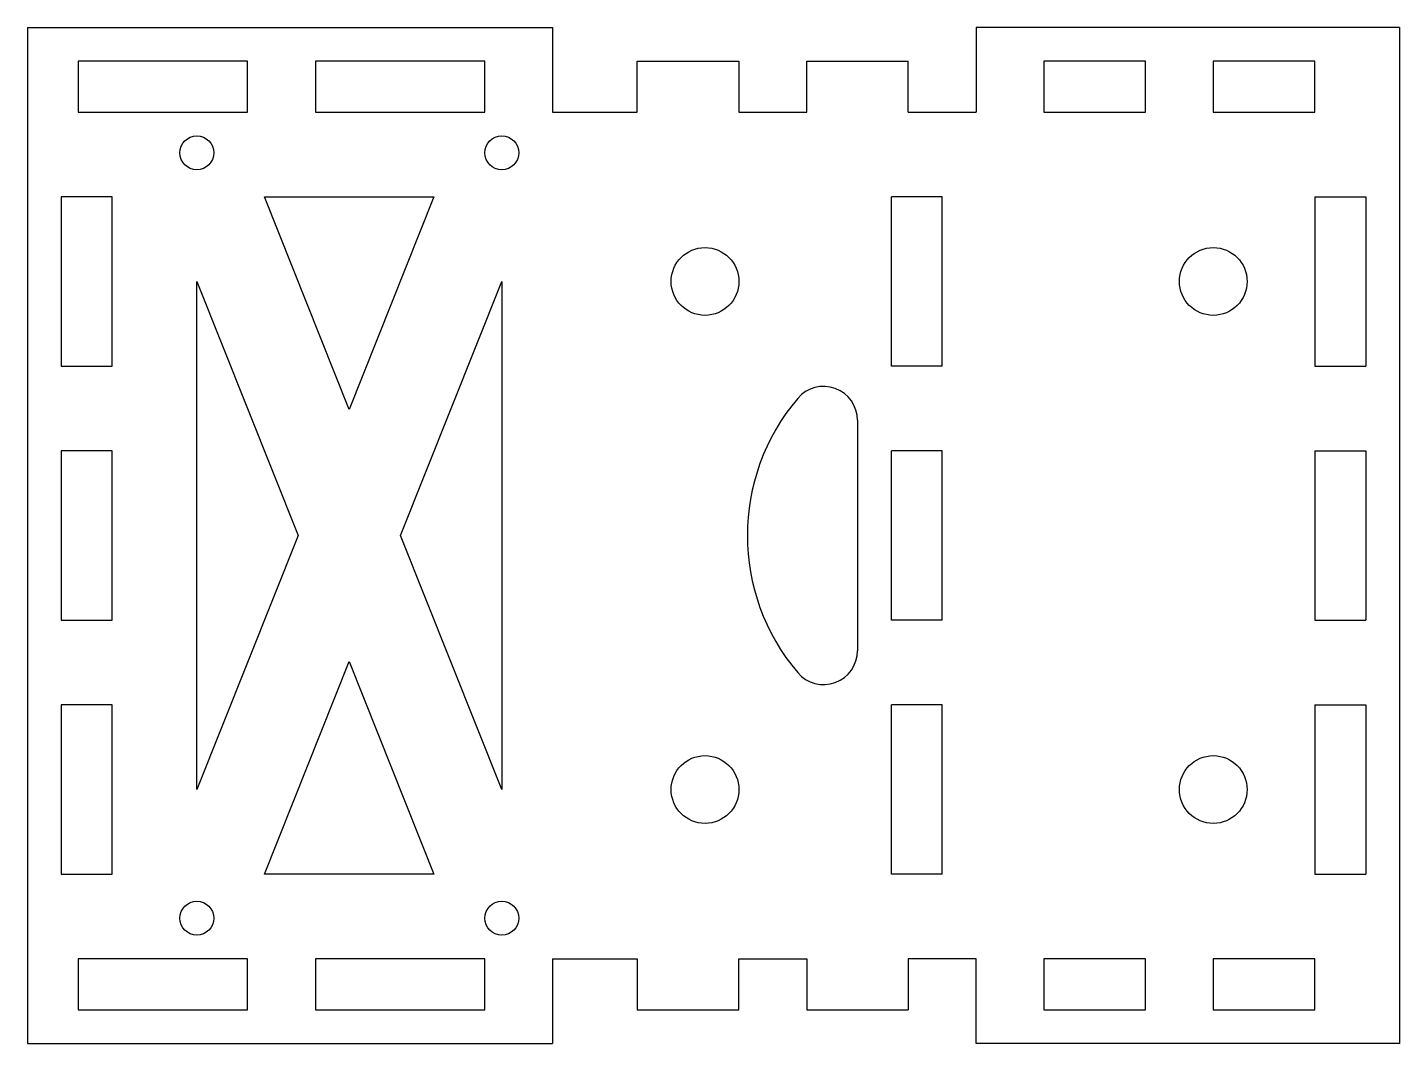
# Model space of a CAD drawing. Header units: millimetres. Extents: x -51 to 30, y -30 to 30.
import ezdxf

# ---------------------------------------------------------------- set-up
doc = ezdxf.new("R2010")
doc.units = ezdxf.units.MM

msp = doc.modelspace()

# ---------------------------------------------------------------- linework, layer by layer
at = {"color": 7, "linetype": 'Continuous', "lineweight": 25}
for p, q in [((-51, 30), (-51, -30)), ((-51, 30), (-20, 30)), ((-20, 30), (-20, 25)), ((5, 30), (5, 25)), ((30, 30), (5, 30)), ((30, 30), (30, -30)), ((-38, 28), (-48, 28)), ((-48, 28), (-48, 25)), ((-38, 25), (-38, 28)), ((-24, 28), (-34, 28)), ((-34, 28), (-34, 25)), ((-24, 25), (-24, 28)), ((-15, 25), (-15, 28)), ((-15, 28), (-9, 28)), ((-9, 28), (-9, 25)), ((-5, 25), (-5, 28)), ((-5, 28), (1, 28)), ((1, 25), (1, 28)), ((15, 28), (9, 28)), ((9, 28), (9, 25)), ((15, 25), (15, 28)), ((25, 28), (19, 28)), ((19, 28), (19, 25)), ((25, 25), (25, 28)), ((-48, 25), (-38, 25)), ((-34, 25), (-24, 25)), ((-20, 25), (-15, 25)), ((-9, 25), (-5, 25)), ((1, 25), (5, 25)), ((9, 25), (15, 25)), ((19, 25), (25, 25)), ((-46, 20), (-49, 20)), ((-49, 20), (-49, 10)), ((-46, 10), (-46, 20)), ((-37, 20), (-27, 20)), ((-32, 7.444), (-37, 20)), ((-27, 20), (-32, 7.444)), ((3, 20), (0, 20)), ((0, 10), (0, 20)), ((3, 10), (3, 20)), ((25, 20), (28, 20)), ((25, 20), (25, 10)), ((28, 20), (28, 10)), ((-41, 15), (-35.027, 0)), ((-41, -15), (-41, 15)), ((-28.973, 0), (-23, 15)), ((-23, 15), (-23, -15)), ((-49, 10), (-46, 10)), ((3, 10), (0, 10)), ((25, 10), (28, 10)), ((-2, 6.801), (-2, -6.801)), ((-46, 5), (-49, 5)), ((-49, 5), (-49, -5)), ((-46, -5), (-46, 5)), ((3, 5), (0, 5)), ((0, -5), (0, 5)), ((3, -5), (3, 5)), ((25, 5), (28, 5)), ((25, 5), (25, -5)), ((28, 5), (28, -5)), ((-35.027, 0), (-41, -15)), ((-23, -15), (-28.973, 0)), ((-49, -5), (-46, -5)), ((3, -5), (0, -5)), ((25, -5), (28, -5)), ((-37, -20), (-32, -7.444)), ((-32, -7.444), (-27, -20)), ((-46, -10), (-49, -10)), ((-49, -10), (-49, -20)), ((-46, -20), (-46, -10)), ((3, -10), (0, -10)), ((0, -20), (0, -10)), ((3, -20), (3, -10)), ((25, -10), (28, -10)), ((25, -10), (25, -20)), ((28, -10), (28, -20)), ((-49, -20), (-46, -20)), ((-27, -20), (-37, -20)), ((3, -20), (0, -20)), ((25, -20), (28, -20)), ((-38, -25), (-48, -25)), ((-48, -25), (-48, -28)), ((-38, -28), (-38, -25)), ((-24, -25), (-34, -25)), ((-34, -25), (-34, -28)), ((-24, -28), (-24, -25)), ((-20, -25), (-15, -25)), ((-20, -25), (-20, -30)), ((-15, -25), (-15, -28)), ((-9, -25), (-5, -25)), ((-9, -28), (-9, -25)), ((-5, -25), (-5, -28)), ((5, -25), (1, -25)), ((1, -25), (1, -28)), ((5, -30), (5, -25)), ((15, -25), (9, -25)), ((9, -25), (9, -28)), ((15, -28), (15, -25)), ((25, -25), (19, -25)), ((19, -25), (19, -28)), ((25, -28), (25, -25)), ((-48, -28), (-38, -28)), ((-34, -28), (-24, -28)), ((-15, -28), (-9, -28)), ((-5, -28), (1, -28)), ((9, -28), (15, -28)), ((19, -28), (25, -28)), ((-51, -30), (-20, -30)), ((30, -30), (5, -30))]:
    msp.add_line(p, q, dxfattribs=at)
for centre, radius in [((-41, 22.6), 1), ((-23, 22.6), 1), ((-11, 15), 2), ((19, 15), 2), ((-11, -15), 2), ((19, -15), 2), ((-41, -22.6), 1), ((-23, -22.6), 1)]:
    msp.add_circle(centre, radius, dxfattribs=at)
for centre, radius, start, end in [((-4, 6.801), 2, 0, 139.63241), ((4, 0), 12.5, 139.63241, 220.36759), ((-4, -6.801), 2, 220.36759, 0)]:
    msp.add_arc(centre, radius, start, end, dxfattribs=at)

doc.saveas('drawing.dxf')
